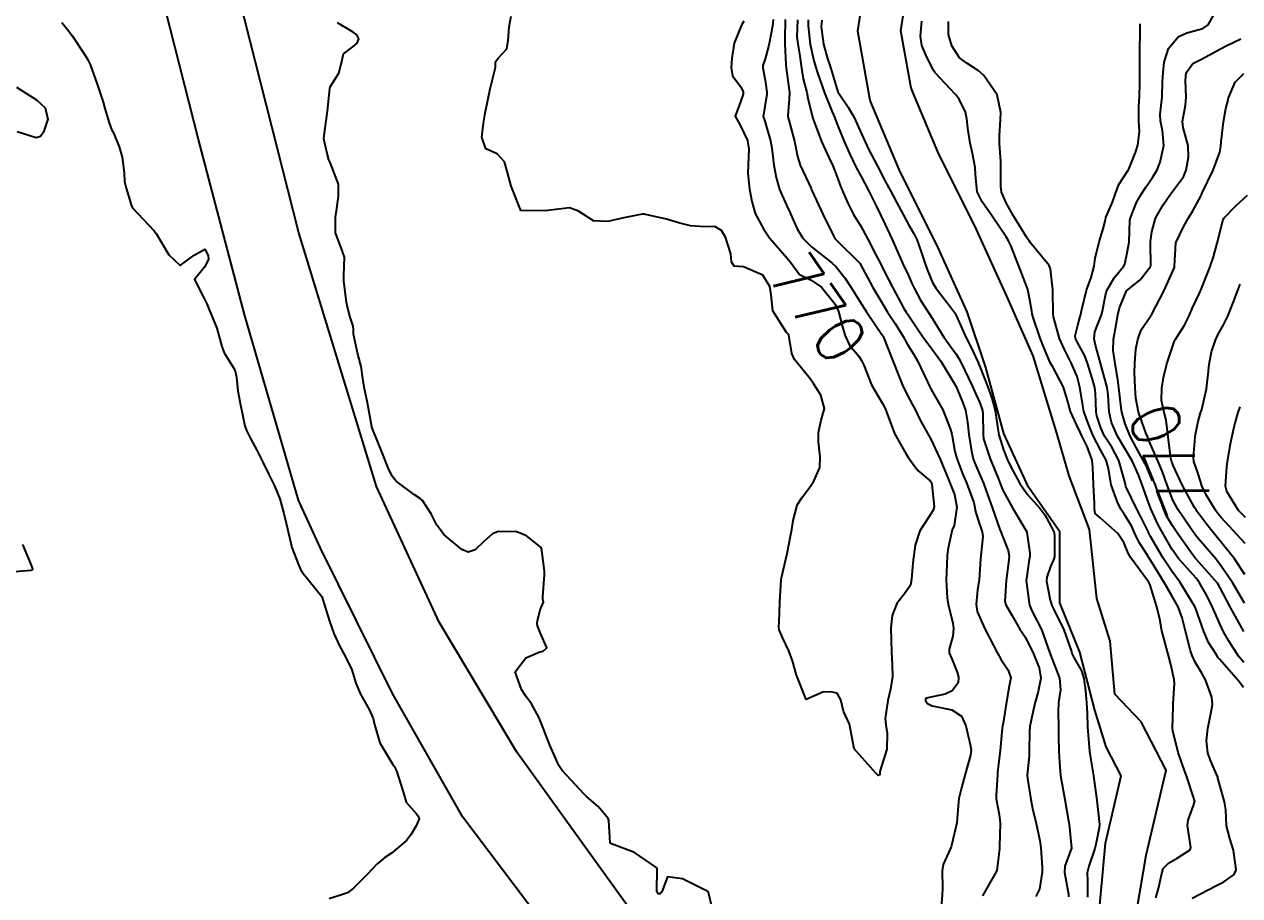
# Model space of a CAD drawing. Header units: metres. Extents: x 307586 to 320046, y 7427249 to 7434250.
# Drawn here: x 319046.2 to 319146.4, y 7429490.4 to 7429562.2 of the extents above; entities that cross this region are included whole.
import ezdxf
from ezdxf.enums import TextEntityAlignment as Align

# ---------------------------------------------------------------- set-up
doc = ezdxf.new("R2010")
doc.units = ezdxf.units.M
doc.header["$MEASUREMENT"] = 0
for name, color, linetype in [('Cotas', 45, 'Continuous'), ('Curvas de Nivel 1m', 11, 'Continuous'), ('Curvas de Nivel 5m', 15, 'Continuous'), ('Hidrografia', 140, 'Continuous'), ('Vias Primárias', 230, 'Continuous')]:
    doc.layers.add(name, color=color, linetype=linetype)
doc.styles.add('Style-STANDARD', font='STANDARD.shx')

msp = doc.modelspace()

# ---------------------------------------------------------------- linework, layer by layer
at = {"layer": 'Curvas de Nivel 1m', "flags": 128}
for points, elevation in [([(319146.71, 7429509.64), (319146.28, 7429510.15), (319145.45, 7429511.43), (319145.05, 7429512.17), (319144.74, 7429512.82), (319144.15, 7429514.18), (319143.69, 7429515.11), (319143.07, 7429516.2), (319142.79, 7429516.57), (319141.34, 7429518.21), (319140.82, 7429518.93), (319140.06, 7429520.23), (319139.63, 7429521.02), (319139.08, 7429522.25), (319138.86, 7429522.81), (319138.34, 7429524.26), (319138.05, 7429525.1), (319137.53, 7429526.26), (319136.92, 7429527.26), (319136.3, 7429528.28), (319135.81, 7429529.41), (319135.62, 7429530.28), (319135.55, 7429531.7), (319135.47, 7429532.28), (319135, 7429534), (319134.92, 7429534.29), (319134.51, 7429535.79), (319134.4, 7429536.3), (319134.45, 7429536.88), (319135, 7429538.29), (319135.05, 7429538.46), (319135.35, 7429540.01), (319135.44, 7429540.29), (319136.04, 7429541.32), (319136.8, 7429542.27), (319136.91, 7429542.46), (319137.11, 7429543.4), (319137.25, 7429544.14), (319137.27, 7429544.27), (319137.34, 7429546.07), (319137.37, 7429546.27), (319137.88, 7429547.54), (319138.28, 7429548.26), (319138.64, 7429548.8), (319139.19, 7429549.61), (319139.57, 7429550.24), (319139.83, 7429550.87), (319140.13, 7429552.24), (319140.01, 7429553.46), (319139.84, 7429554.24), (319139.83, 7429554.82), (319139.98, 7429556.24), (319140.03, 7429557.49), (319140.06, 7429558.24), (319140.15, 7429559.09), (319140.51, 7429560.23), (319141.32, 7429561.2), (319142.02, 7429561.52), (319143.33, 7429561.88), (319143.77, 7429562.19), (319144.36, 7429563.18)], 768), ([(319049.32, 7429562.36), (319049.8, 7429561.8), (319050.16, 7429561.32), (319051.29, 7429559.62), (319051.48, 7429559.3), (319051.66, 7429558.91), (319052.25, 7429557.29), (319052.72, 7429555.81), (319052.87, 7429555.28), (319053.22, 7429554.1), (319053.45, 7429553.51), (319053.58, 7429553.27), (319054.06, 7429552.13), (319054.29, 7429551.26), (319054.45, 7429549.99), (319054.49, 7429549.26), (319054.62, 7429548.73), (319055.07, 7429547.25), (319055.14, 7429547.11), (319056.91, 7429545.23), (319057.11, 7429544.97), (319058.14, 7429543.22), (319059.08, 7429542.35), (319060.22, 7429543.19), (319061.1, 7429543.68), (319061.39, 7429543.18), (319061.42, 7429542.85), (319061.08, 7429542.21), (319060.27, 7429541.19), (319061.05, 7429539.62), (319061.27, 7429539.18), (319061.44, 7429538.77), (319062.09, 7429537.17), (319062.5, 7429535.67), (319062.7, 7429535.16), (319062.99, 7429534.7), (319063.58, 7429533.75), (319063.72, 7429533.15), (319063.83, 7429532.01), (319063.99, 7429531.14), (319064.28, 7429529.79), (319064.4, 7429529.14), (319064.53, 7429528.75), (319064.91, 7429528.04), (319065.39, 7429527.13), (319065.88, 7429526.13), (319066.39, 7429525.11), (319066.86, 7429524.19), (319067.3, 7429523.11), (319067.63, 7429521.9), (319067.82, 7429521.1), (319068.11, 7429519.81), (319068.28, 7429519.1), (319068.79, 7429517.76), (319069, 7429517.3), (319069.14, 7429517.08), (319070.75, 7429515.06), (319071.37, 7429513.05), (319071.74, 7429512.03), (319072.18, 7429511.05), (319072.7, 7429510.09), (319073.22, 7429509.03), (319073.56, 7429507.92), (319073.94, 7429507.02), (319074.64, 7429505.77), (319074.97, 7429505.01), (319075.1, 7429504.53), (319075.54, 7429503), (319076.6, 7429501.23), (319076.7, 7429501.09), (319076.76, 7429500.99), (319076.89, 7429500.69), (319077.46, 7429498.98), (319077.71, 7429498.13), (319078.54, 7429497.16), (319078.69, 7429496.96), (319078.76, 7429496.74), (319078.53, 7429496.16), (319078.07, 7429495.42), (319077.74, 7429494.97), (319076.5, 7429493.93), (319075.94, 7429493.56), (319075.27, 7429493), (319074.9, 7429492.59), (319074.48, 7429492.16), (319073.35, 7429491.03), (319072.86, 7429490.65), (319072.46, 7429490.51), (319071.36, 7429490.15)], 769), ([(319103.07, 7429488.67), (319102.67, 7429490.47), (319102.62, 7429490.68), (319102.56, 7429490.76), (319102.47, 7429490.81), (319102.23, 7429490.93), (319100.48, 7429491.81), (319099.22, 7429491.98), (319098.76, 7429490.72), (319098.62, 7429490.57), (319098.47, 7429490.58), (319098.35, 7429490.72), (319098.39, 7429492.62), (319098.34, 7429492.72), (319096.51, 7429493.97), (319094.61, 7429494.68), (319094.52, 7429494.73), (319094.5, 7429494.77), (319094.39, 7429496.62), (319094.35, 7429496.77), (319093.53, 7429497.77), (319092.56, 7429498.59), (319092.34, 7429498.8), (319090.59, 7429500.7), (319090.49, 7429500.82), (319090.29, 7429501.13), (319089.54, 7429502.83), (319088.82, 7429504.66), (319088.74, 7429504.84), (319088.65, 7429505.06), (319088.03, 7429506.22), (319087.55, 7429506.86), (319087.21, 7429507.4), (319086.68, 7429508.87), (319087.55, 7429510.01), (319088.71, 7429510.51), (319088.99, 7429510.56), (319089.29, 7429510.83), (319088.73, 7429512.1), (319088.52, 7429512.64), (319088.5, 7429512.84), (319088.51, 7429513.07), (319088.75, 7429513.97), (319089.01, 7429514.6), (319088.97, 7429514.85), (319088.95, 7429515.03), (319089.1, 7429516.85), (319089.09, 7429517.15), (319088.89, 7429518.85), (319088.81, 7429519.1), (319087.62, 7429520.07), (319086.83, 7429520.4), (319085.29, 7429520.42), (319084.82, 7429520.23), (319084.11, 7429519.6), (319083.39, 7429518.91), (319082.8, 7429518.72), (319082.28, 7429518.93), (319080.82, 7429520.14), (319080.23, 7429520.95), (319079.77, 7429521.88), (319079.04, 7429522.97), (319078.86, 7429523.14), (319078.39, 7429523.44), (319076.87, 7429524.57), (319076.54, 7429524.99), (319076.22, 7429525.66), (319075.69, 7429527), (319074.92, 7429528.89), (319074.89, 7429528.97), (319074.88, 7429529.01), (319074.87, 7429529.06), (319074.5, 7429531.02), (319074.25, 7429532.31), (319074.14, 7429533.02), (319073.98, 7429534.02), (319073.71, 7429535.03), (319073.35, 7429536.7), (319073.35, 7429537.04), (319073.34, 7429537.35), (319073.04, 7429538.25), (319072.83, 7429539.04), (319072.78, 7429539.31), (319072.57, 7429541.05), (319072.56, 7429541.56), (319072.61, 7429543.04), (319072.35, 7429543.8), (319071.87, 7429545.05), (319071.88, 7429546.31), (319071.98, 7429547.05), (319072.13, 7429548.07), (319072.12, 7429549.05), (319071.43, 7429550.82), (319071.33, 7429551.06), (319071.2, 7429551.58), (319070.91, 7429552.77), (319070.93, 7429553.06), (319071.23, 7429555.06), (319071.4, 7429556.92), (319071.45, 7429557.06), (319072.14, 7429558.19), (319072.37, 7429559.05), (319072.54, 7429559.8), (319073.3, 7429560.37), (319073.67, 7429560.67), (319073.8, 7429561.03), (319073.63, 7429561.35), (319073.32, 7429561.58), (319072.04, 7429562.33)], 769), ([(319107.95, 7429562.62), (319107.89, 7429562.06), (319107.6, 7429560.63), (319107.55, 7429560.39), (319107.29, 7429559.37), (319107.1, 7429558.82), (319107.09, 7429558.63), (319107.27, 7429557.62), (319107.43, 7429556.63), (319107.43, 7429556.46), (319107.25, 7429555.45), (319107.13, 7429554.75), (319107.12, 7429554.63), (319107.24, 7429554.24), (319107.73, 7429552.62), (319107.82, 7429552.01), (319107.99, 7429550.62), (319108.19, 7429549.6), (319108.47, 7429548.62), (319109.15, 7429547.08), (319109.3, 7429546.77), (319109.37, 7429546.61), (319109.91, 7429545.37), (319110.38, 7429544.59), (319111.11, 7429543.88), (319112.78, 7429542.56), (319113.09, 7429542.27), (319113.85, 7429541.32), (319114.36, 7429540.54), (319115.06, 7429539.42), (319115.64, 7429538.52), (319116.94, 7429536.59), (319117, 7429536.51), (319117.02, 7429536.45), (319117.8, 7429534.5), (319118.32, 7429533.16), (319118.59, 7429532.49), (319118.97, 7429531.7), (319119.39, 7429530.92), (319119.63, 7429530.48), (319120.06, 7429529.59), (319120.69, 7429528.46), (319120.93, 7429528.04), (319121.66, 7429526.45), (319122.21, 7429525.12), (319122.49, 7429524.44), (319122.87, 7429523.48), (319123.06, 7429522.44), (319122.84, 7429520.92), (319122.7, 7429520.57), (319122.65, 7429520.44), (319122.34, 7429518.92), (319122.28, 7429518.45), (319122.21, 7429517.02), (319122.2, 7429516.45), (319122.27, 7429514.95), (319122.35, 7429514.44), (319122.74, 7429512.86), (319122.79, 7429512.44), (319122.73, 7429511.79), (319122.44, 7429510.72), (319122.45, 7429510.44), (319122.71, 7429509.8), (319123.1, 7429508.84), (319123.2, 7429508.43), (319123.17, 7429507.95), (319122.68, 7429507.3), (319122.11, 7429507.01), (319120.67, 7429506.72), (319120.5, 7429506.63), (319120.48, 7429506.46), (319120.66, 7429506.24), (319121.04, 7429506.07), (319122.66, 7429505.74), (319123.45, 7429505.22), (319123.8, 7429504.42), (319124.18, 7429502.86), (319124.24, 7429502.42), (319124.19, 7429501.99), (319123.76, 7429500.42), (319123.45, 7429499.3), (319123.24, 7429498.43), (319123.19, 7429497.81), (319123.08, 7429496.43), (319122.62, 7429494.54), (319122.6, 7429494.44), (319122.58, 7429494.39), (319122.52, 7429494.26), (319121.95, 7429492.99), (319121.85, 7429492.45), (319121.89, 7429491.03), (319121.87, 7429490.45), (319121.75, 7429489.16)], 769), ([(319108.93, 7429562.61), (319108.9, 7429561.03), (319108.89, 7429560.61), (319108.99, 7429558.91), (319109.01, 7429558.61), (319109.26, 7429556.78), (319109.29, 7429556.63), (319109.29, 7429556.61), (319109.26, 7429556.09), (319109.15, 7429554.7), (319109.16, 7429554.61), (319109.24, 7429554.32), (319109.69, 7429552.6), (319109.94, 7429551.34), (319110.17, 7429550.6), (319111.06, 7429548.68), (319111.11, 7429548.58), (319111.13, 7429548.54), (319111.16, 7429548.46), (319112.02, 7429546.57), (319112.9, 7429544.79), (319113.03, 7429544.56), (319113.12, 7429544.46), (319115.09, 7429542.53), (319116.16, 7429540.52), (319117.06, 7429539.01), (319117.37, 7429538.51), (319117.98, 7429537.56), (319118.64, 7429536.49), (319119.02, 7429535.83), (319119.52, 7429535), (319119.84, 7429534.48), (319120.63, 7429532.81), (319120.78, 7429532.46), (319120.85, 7429532.34), (319120.97, 7429532.14), (319121.92, 7429530.45), (319122.56, 7429528.82), (319122.66, 7429528.44), (319122.91, 7429527.02), (319123.06, 7429526.44), (319123.58, 7429525.12), (319123.87, 7429524.43), (319124.47, 7429522.81), (319124.55, 7429522.41), (319124.59, 7429522.15), (319124.84, 7429521.35), (319125.15, 7429520.41), (319125.22, 7429520.02), (319125.05, 7429518.41), (319125.02, 7429518.19), (319124.9, 7429516.41), (319124.89, 7429516.31), (319124.77, 7429515.61), (319124.67, 7429514.41), (319124.75, 7429513.83), (319125.37, 7429512.4), (319126.09, 7429511.02), (319126.43, 7429510.39), (319126.71, 7429509.91), (319127.31, 7429508.99), (319127.51, 7429508.38), (319127.38, 7429507.68), (319127.17, 7429506.38), (319126.88, 7429504.62), (319126.83, 7429504.39), (319126.81, 7429504.22), (319126.64, 7429502.39), (319126.61, 7429502.18), (319126.43, 7429500.56), (319126.41, 7429500.39), (319126.31, 7429498.66), (319126.32, 7429498.39), (319126.55, 7429497.11), (319126.64, 7429496.39), (319126.6, 7429494.46), (319126.6, 7429494.39), (319126.6, 7429494.31), (319126.51, 7429493.59), (319126.36, 7429492.53), (319126.31, 7429492.39), (319125.65, 7429491.23), (319125.18, 7429490.4)], 768), ([(319109.95, 7429562.6), (319109.9, 7429561.19), (319109.96, 7429560.6), (319110.11, 7429559.79), (319110.28, 7429558.6), (319110.42, 7429557.74), (319110.7, 7429556.59), (319110.8, 7429556.13), (319111.18, 7429554.58), (319111.24, 7429554.39), (319111.91, 7429552.57), (319112.53, 7429551.24), (319112.85, 7429550.56), (319113.18, 7429549.71), (319113.49, 7429548.88), (319113.62, 7429548.55), (319114.1, 7429547.49), (319114.57, 7429546.54), (319114.79, 7429546.18), (319115.13, 7429545.64), (319115.75, 7429544.52), (319116.4, 7429543.22), (319116.77, 7429542.51), (319117.09, 7429541.89), (319117.81, 7429540.5), (319118.69, 7429538.86), (319118.91, 7429538.49), (319119.05, 7429538.27), (319120.28, 7429536.47), (319120.59, 7429536.03), (319121.01, 7429535.48), (319121.74, 7429534.45), (319122.97, 7429532.46), (319122.99, 7429532.44), (319123.56, 7429531.03), (319123.78, 7429530.43), (319123.96, 7429529.44), (319124.06, 7429528.42), (319124.28, 7429527.05), (319124.42, 7429526.42), (319124.55, 7429526.06), (319124.89, 7429525.29), (319125.26, 7429524.41), (319125.49, 7429523.79), (319125.97, 7429522.4), (319126.62, 7429520.6), (319126.7, 7429520.39), (319126.83, 7429520.04), (319127.3, 7429518.87), (319127.38, 7429518.38), (319127.33, 7429517.86), (319127.13, 7429516.38), (319127.04, 7429514.66), (319127.11, 7429514.38), (319127.61, 7429513.52), (319128.27, 7429512.37), (319128.45, 7429512.09), (319128.73, 7429511.68), (319129.4, 7429510.35), (319129.86, 7429509.19), (319129.99, 7429508.35), (319129.78, 7429507.25), (319129.52, 7429506.35), (319129.37, 7429505.64), (319129.1, 7429504.36), (319129.05, 7429503.95), (319129.04, 7429502.36), (319129.02, 7429501.95), (319128.87, 7429500.36), (319128.89, 7429500.06), (319129.16, 7429498.35), (319129.32, 7429497.6), (319129.6, 7429496.35), (319129.9, 7429494.97), (319130, 7429494.35), (319130.1, 7429492.74), (319130.09, 7429492.34), (319129.87, 7429490.96), (319129.57, 7429490.35)], 767), ([(319110.83, 7429562.59), (319110.83, 7429562.09), (319110.99, 7429560.58), (319111.29, 7429559.2), (319111.48, 7429558.58), (319111.56, 7429558.3), (319112.16, 7429556.57), (319112.81, 7429555), (319112.99, 7429554.56), (319113.23, 7429553.92), (319113.79, 7429552.55), (319114.23, 7429551.58), (319114.73, 7429550.54), (319114.88, 7429550.23), (319115.18, 7429549.67), (319115.8, 7429548.52), (319116.45, 7429547.22), (319116.78, 7429546.51), (319117.14, 7429545.77), (319117.74, 7429544.5), (319118.23, 7429543.37), (319118.62, 7429542.49), (319119.08, 7429541.51), (319119.4, 7429540.81), (319119.55, 7429540.48), (319120.09, 7429539.5), (319120.75, 7429538.46), (319121.05, 7429538), (319122.01, 7429536.45), (319123.01, 7429535.03), (319123.25, 7429534.68), (319123.38, 7429534.43), (319123.73, 7429533.69), (319124.34, 7429532.42), (319124.54, 7429531.99), (319124.96, 7429531.03), (319125.18, 7429530.41), (319125.22, 7429530.14), (319125.23, 7429528.41), (319125.28, 7429528.05), (319125.83, 7429526.4), (319126.47, 7429524.81), (319126.64, 7429524.39), (319126.87, 7429523.83), (319127.65, 7429522.38), (319128.83, 7429520.4), (319128.85, 7429520.38), (319129.09, 7429518.63), (319129.08, 7429518.36), (319129.04, 7429518.12), (319128.78, 7429516.36), (319129.06, 7429514.36), (319129.27, 7429513.84), (319130.05, 7429512.35), (319130.71, 7429510.47), (319130.75, 7429510.34), (319130.78, 7429510.27), (319131.54, 7429508.33), (319131.62, 7429507.39), (319131.46, 7429506.33), (319131.42, 7429505.57), (319131.44, 7429504.33), (319131.44, 7429503.52), (319131.49, 7429502.33), (319131.53, 7429501.4), (319131.61, 7429500.33), (319131.83, 7429499.08), (319131.98, 7429498.33), (319132.28, 7429496.59), (319132.32, 7429496.32), (319132.52, 7429494.32), (319131.96, 7429492.86), (319131.94, 7429492.33), (319132.26, 7429490.54), (319132.26, 7429490.32)], 766), ([(319142.47, 7429490.2), (319144.48, 7429491.26), (319145.08, 7429491.57), (319145.93, 7429492.16), (319146.1, 7429492.55), (319145.87, 7429494.16), (319145.56, 7429495.13), (319145.3, 7429496.16), (319145.25, 7429497.48), (319145.14, 7429498.16), (319144.59, 7429500.09), (319144.58, 7429500.15), (319144.57, 7429500.17), (319143.98, 7429501.55), (319143.75, 7429502.18), (319143.63, 7429503.18), (319143.75, 7429504.18), (319144.04, 7429505.56), (319144.15, 7429506.18), (319144.08, 7429506.77), (319143.55, 7429508.19), (319143.25, 7429508.74), (319142.71, 7429509.66), (319142.46, 7429510.2), (319142.33, 7429510.59), (319141.92, 7429512.21), (319141.64, 7429513.32), (319141.3, 7429514.21), (319140.77, 7429515.19), (319140.15, 7429516.23), (319139.12, 7429517.92), (319138.93, 7429518.24), (319138.81, 7429518.41), (319138.1, 7429519.52), (319137.75, 7429520.26), (319137.46, 7429520.88), (319136.85, 7429521.86), (319136.59, 7429522.27), (319136.31, 7429522.83), (319135.79, 7429524.28), (319135.56, 7429525.62), (319135.38, 7429526.29), (319134.92, 7429527.15), (319134.31, 7429528.3), (319133.91, 7429529.27), (319133.54, 7429530.31), (319133.45, 7429530.8), (319133.22, 7429532.32), (319132.99, 7429533.19), (319132.5, 7429534.33), (319131.93, 7429535.42), (319131.52, 7429536.34), (319131.05, 7429538.11), (319131.02, 7429538.34), (319130.98, 7429540.25), (319130.97, 7429540.34), (319130.8, 7429542.06), (319130.69, 7429542.35), (319129.12, 7429544.24), (319129.04, 7429544.37), (319128.88, 7429544.61), (319127.78, 7429546.38), (319127.16, 7429547.46), (319126.76, 7429548.39), (319126.69, 7429548.88), (319126.71, 7429550.39), (319126.69, 7429550.91), (319126.6, 7429552.4), (319126.6, 7429553.02), (319126.68, 7429554.4), (319126.7, 7429554.94), (319126.4, 7429556.4), (319125.29, 7429558.01), (319124.83, 7429558.42), (319123.89, 7429559.02), (319123.3, 7429559.47), (319122.65, 7429560.45), (319122.38, 7429561.39), (319122.38, 7429562.45)], 766), ([(319146.68, 7429507.57), (319146.26, 7429508.15), (319144.71, 7429509.9), (319144.59, 7429510.05), (319144.51, 7429510.17), (319143.81, 7429511.27), (319143.43, 7429512.19), (319142.76, 7429514.06), (319142.7, 7429514.2), (319142.63, 7429514.34), (319141.47, 7429516.21), (319140.8, 7429517.16), (319140.08, 7429518.23), (319139.04, 7429520.02), (319138.92, 7429520.24), (319138.89, 7429520.3), (319138.83, 7429520.42), (319138.22, 7429521.63), (319137.9, 7429522.26), (319137.01, 7429524.14), (319136.96, 7429524.27), (319136.89, 7429524.62), (319136.43, 7429526.27), (319135.83, 7429527.37), (319135.25, 7429528.29), (319134.94, 7429528.98), (319134.61, 7429529.96), (319134.54, 7429530.3), (319134.49, 7429531.82), (319134.44, 7429532.3), (319134.23, 7429533.05), (319133.84, 7429534.31), (319133.61, 7429534.91), (319133.02, 7429535.99), (319132.84, 7429536.32), (319132.81, 7429536.54), (319133.04, 7429537.44), (319133.23, 7429538.14), (319133.28, 7429538.32), (319133.35, 7429538.61), (319133.75, 7429540.31), (319134.13, 7429541.35), (319134.39, 7429542.3), (319134.47, 7429542.94), (319134.8, 7429544.29), (319135.13, 7429545.36), (319135.31, 7429546.12), (319135.36, 7429546.29), (319135.89, 7429547.55), (319136.15, 7429548.28), (319136.43, 7429549.03), (319137.19, 7429550.2), (319137.22, 7429550.24), (319137.24, 7429550.27), (319137.8, 7429551.67), (319137.99, 7429552.26), (319138.11, 7429553.38), (319138.08, 7429554.26), (319138.08, 7429555.44), (319138.13, 7429556.26), (319138.16, 7429557.38), (319138.16, 7429558.26), (319138.15, 7429559.41), (319138.16, 7429560.26), (319138.19, 7429561.39), (319138.18, 7429562.26)], 767), ([(319146.73, 7429512.18), (319145.63, 7429514.16), (319144.78, 7429515.77), (319144.64, 7429516.03), (319144.54, 7429516.17), (319142.81, 7429518.11), (319142.74, 7429518.2), (319142.49, 7429518.53), (319141.29, 7429520.22), (319140.84, 7429520.88), (319140.35, 7429521.73), (319140.12, 7429522.23), (319139.72, 7429523.39), (319139.43, 7429524.24), (319139.28, 7429524.63), (319138.89, 7429525.45), (319138.46, 7429526.25), (319137.84, 7429527.34), (319137.35, 7429528.27), (319136.94, 7429529.29), (319136.66, 7429530.27), (319136.61, 7429530.62), (319136.43, 7429532.28), (319136.34, 7429532.92), (319136.12, 7429534.28), (319135.96, 7429535.34), (319135.97, 7429536.28), (319136.15, 7429537.16), (319136.33, 7429538.28), (319136.47, 7429538.87), (319137.06, 7429540.27), (319138.18, 7429541.16), (319139.04, 7429542.25), (319139.05, 7429542.29), (319139.03, 7429544.25), (319139.04, 7429544.33), (319139.13, 7429545.11), (319139.45, 7429546.25), (319140.06, 7429547.34), (319140.68, 7429548.23), (319141.18, 7429548.88), (319141.74, 7429549.66), (319141.96, 7429550.21), (319142.15, 7429551.26), (319142.12, 7429552.21), (319141.72, 7429553.73), (319141.66, 7429554.22), (319141.92, 7429555.55), (319141.98, 7429556.21), (319141.91, 7429557.58), (319141.98, 7429558.21), (319142.52, 7429558.98), (319143.3, 7429559.38), (319144.75, 7429560.18), (319145.32, 7429560.48), (319146.47, 7429561.01)], 769), ([(319146.79, 7429516.88), (319145.94, 7429518.16), (319144.83, 7429519.58), (319144.56, 7429519.9), (319144.32, 7429520.18), (319143.66, 7429521.01), (319142.85, 7429522.09), (319142.78, 7429522.2), (319142.66, 7429522.4), (319141.66, 7429524.21), (319140.9, 7429525.86), (319140.81, 7429526.12), (319140.77, 7429526.22), (319140.7, 7429526.43), (319140.49, 7429528.23), (319140.33, 7429529.61), (319140.16, 7429530.23), (319139.94, 7429531.21), (319139.97, 7429532.23), (319140.11, 7429533.11), (319140.38, 7429534.23), (319141.02, 7429536.14), (319141.05, 7429536.2), (319141.06, 7429536.22), (319141.84, 7429537.42), (319142.22, 7429538.21), (319142.47, 7429538.8), (319143.07, 7429540.07), (319143.13, 7429540.2), (319143.18, 7429540.31), (319143.91, 7429542.19), (319144.22, 7429543.07), (319144.53, 7429544.18), (319144.99, 7429546.02), (319145.04, 7429546.17), (319145.07, 7429546.24), (319145.15, 7429546.34), (319146.07, 7429547.25), (319147.02, 7429548.15)], 771), ([(319146.83, 7429519.45), (319146.18, 7429520.16), (319144.85, 7429521.58), (319144.57, 7429521.9), (319144.38, 7429522.18), (319143.62, 7429523.44), (319143.27, 7429524.19), (319143.18, 7429524.49), (319142.89, 7429525.33), (319142.61, 7429526.2), (319142.57, 7429526.54), (319142.7, 7429528.2), (319142.73, 7429528.41), (319142.94, 7429529.39), (319143.16, 7429530.2), (319143.25, 7429530.49), (319143.64, 7429532.19), (319143.78, 7429533.4), (319143.85, 7429534.19), (319144.06, 7429535.23), (319144.38, 7429536.18), (319144.59, 7429536.62), (319145.04, 7429537.46), (319145.28, 7429537.94), (319145.39, 7429538.17), (319145.88, 7429539.34), (319146.17, 7429540.16), (319146.41, 7429540.82)], 772), ([(319146.85, 7429521.58), (319146.29, 7429522.16), (319145.33, 7429523.71), (319145.2, 7429524.17), (319145.31, 7429525.75), (319145.37, 7429526.17), (319145.59, 7429527.5), (319145.73, 7429528.16), (319145.94, 7429529.17), (319146.22, 7429530.16), (319146.42, 7429530.69)], 773)]:
    msp.add_lwpolyline(points, dxfattribs=dict(at, elevation=elevation))
at = {"layer": 'Curvas de Nivel 5m', "flags": 128}
for points, elevation in [([(319105.51, 7429562.47), (319105.33, 7429562.15), (319104.73, 7429560.66), (319104.53, 7429559.43), (319104.49, 7429558.66), (319104.59, 7429557.97), (319105.27, 7429557.07), (319105.46, 7429556.65), (319105.46, 7429556.45), (319105.25, 7429555.83), (319104.82, 7429554.66), (319105.23, 7429553.9), (319105.81, 7429552.64), (319105.92, 7429551.93), (319105.88, 7429550.64), (319105.86, 7429549.96), (319105.98, 7429548.64), (319106.17, 7429547.62), (319106.46, 7429546.64), (319107.13, 7429545.36), (319107.65, 7429544.62), (319109.1, 7429542.96), (319109.36, 7429542.61), (319110.1, 7429541.61), (319111.08, 7429541.14), (319111.92, 7429540.57), (319113.05, 7429539.17), (319113.33, 7429538.56), (319113.67, 7429537.19), (319113.86, 7429536.55), (319114.24, 7429535.77), (319115.01, 7429534.86), (319115.23, 7429534.53), (319115.4, 7429534.12), (319116.04, 7429532.52), (319116.96, 7429530.97), (319117.19, 7429530.51), (319117.33, 7429530.12), (319117.94, 7429528.5), (319118.91, 7429526.8), (319119.1, 7429526.49), (319119.87, 7429525.45), (319120.88, 7429524.61), (319120.98, 7429524.46), (319121.02, 7429524.32), (319121.21, 7429522.46), (319121.13, 7429522.17), (319120.85, 7429521.75), (319120.03, 7429520.47), (319119.65, 7429519.31), (319119.53, 7429518.48), (319119.45, 7429517.84), (319119.34, 7429516.47), (319119.26, 7429516), (319118.77, 7429515.3), (319118.12, 7429514.49), (319117.75, 7429513.5), (319117.64, 7429512.5), (319117.67, 7429511.44), (319117.7, 7429510.5), (319117.75, 7429509.44), (319117.76, 7429508.49), (319117.6, 7429507.43), (319117.38, 7429506.5), (319117.17, 7429505.02), (319117.21, 7429504.5), (319117.34, 7429503.79), (319117.31, 7429502.5), (319116.74, 7429500.66), (319116.72, 7429500.51), (319116.73, 7429500.37), (319116.59, 7429500.31), (319116.4, 7429500.51), (319114.61, 7429502.53), (319114.23, 7429504.54), (319113.72, 7429505.61), (319113.52, 7429506.55), (319113.22, 7429507.1), (319112.67, 7429507.21), (319112.04, 7429507.19), (319110.66, 7429506.58), (319109.86, 7429508.59), (319109.53, 7429509.77), (319109.23, 7429510.59), (319108.72, 7429511.69), (319108.43, 7429512.31), (319108.4, 7429512.6), (319108.42, 7429512.92), (319108.5, 7429514.6), (319108.61, 7429516.43), (319108.62, 7429516.6), (319108.79, 7429517.32), (319109.1, 7429518.61), (319109.38, 7429520.05), (319109.49, 7429520.6), (319109.59, 7429521.34), (319109.91, 7429522.59), (319110.27, 7429523.18), (319110.87, 7429523.98), (319111.13, 7429524.33), (319111.29, 7429524.58), (319111.77, 7429525.7), (319111.8, 7429526.57), (319111.67, 7429527.82), (319111.67, 7429528.57), (319111.9, 7429529.61), (319112.17, 7429530.57), (319111.87, 7429531.66), (319111.29, 7429532.58), (319110.98, 7429533), (319109.7, 7429534.6), (319109.49, 7429535.09), (319109.22, 7429536.61), (319109.14, 7429536.72), (319109.03, 7429536.83), (319107.91, 7429538.62), (319107.76, 7429539.92), (319107.66, 7429540.62), (319107.08, 7429541.56), (319105.49, 7429542.24), (319105.09, 7429542.26), (319104.73, 7429542.29), (319104.5, 7429542.66), (319104.45, 7429543.31), (319104.02, 7429544.67), (319103.68, 7429545.22), (319103.13, 7429545.55), (319102.28, 7429545.54), (319101.13, 7429545.61), (319100.25, 7429545.83), (319099.14, 7429546.16), (319097.31, 7429546.57), (319097.14, 7429546.57), (319095.64, 7429546.26), (319095.14, 7429546.16), (319094.31, 7429545.96), (319093.14, 7429546.03), (319091.9, 7429546.81), (319091.15, 7429547.09), (319089.14, 7429546.85), (319087.14, 7429546.87), (319086.34, 7429548.88), (319086.04, 7429550.02), (319085.79, 7429550.88), (319085.2, 7429551.55), (319084.26, 7429551.97), (319083.92, 7429552.91), (319084.06, 7429554.08), (319084.21, 7429554.91), (319084.45, 7429556.1), (319084.63, 7429556.9), (319085.06, 7429558.67), (319085.06, 7429558.89), (319085.06, 7429559.12), (319085.29, 7429559.42), (319085.98, 7429560.2), (319086.09, 7429560.88), (319086.19, 7429562.02), (319086.36, 7429562.88)], 770), ([(319111.94, 7429562.57), (319111.9, 7429562), (319112.09, 7429560.57), (319112.38, 7429559.49), (319112.68, 7429558.57), (319113.26, 7429556.66), (319113.31, 7429556.56), (319114.11, 7429555.4), (319114.62, 7429554.54), (319115.22, 7429553.19), (319115.51, 7429552.53), (319115.79, 7429551.94), (319116.53, 7429550.52), (319117.18, 7429549.3), (319117.61, 7429548.51), (319118.11, 7429547.55), (319118.67, 7429546.49), (319119.13, 7429545.67), (319119.57, 7429544.92), (319119.78, 7429544.48), (319120.12, 7429543.46), (319120.45, 7429542.47), (319120.63, 7429542.01), (319121.08, 7429540.94), (319121.36, 7429540.46), (319122.41, 7429539.09), (319122.91, 7429538.44), (319123.05, 7429538.17), (319123.82, 7429536.43), (319124.23, 7429535.64), (319124.81, 7429534.41), (319125, 7429533.95), (319125.6, 7429532.4), (319125.96, 7429531.41), (319126.23, 7429530.4), (319126.45, 7429528.88), (319126.53, 7429528.39), (319126.91, 7429527.15), (319127.23, 7429526.39), (319127.52, 7429525.76), (319128.25, 7429524.38), (319128.87, 7429523.51), (319129.91, 7429522.35), (319130.31, 7429521.81), (319130.84, 7429520.85), (319131.08, 7429520.34), (319131.13, 7429520.03), (319131.11, 7429518.34), (319131.05, 7429518.09), (319130.8, 7429517.55), (319130.48, 7429516.65), (319130.46, 7429516.34), (319130.77, 7429514.78), (319130.9, 7429514.34), (319131.04, 7429514.05), (319131.9, 7429512.33), (319132.51, 7429510.53), (319132.58, 7429510.32), (319132.71, 7429510.03), (319133.34, 7429508.95), (319133.54, 7429508.31), (319133.68, 7429507.3), (319133.76, 7429506.3), (319133.8, 7429505.45), (319133.85, 7429504.3), (319133.95, 7429502.97), (319134.01, 7429502.3), (319134.08, 7429501.77), (319134.33, 7429500.29), (319134.36, 7429500.06), (319134.57, 7429498.49), (319134.6, 7429498.29), (319134.6, 7429498.26), (319134.83, 7429496.29), (319134.81, 7429496.02), (319134.53, 7429494.63), (319134.43, 7429494.29), (319133.94, 7429492.86), (319133.82, 7429492.3), (319133.83, 7429491.64), (319133.83, 7429490.3)], 765), ([(319139.46, 7429490.23), (319139.69, 7429491.02), (319139.95, 7429492.23), (319140.07, 7429492.66), (319140.51, 7429493.1), (319141.22, 7429493.51), (319142.29, 7429494.2), (319142.35, 7429494.38), (319142.07, 7429496.2), (319142.13, 7429496.63), (319142.57, 7429497.85), (319142.66, 7429498.11), (319142.67, 7429498.2), (319142.65, 7429498.27), (319142.58, 7429498.52), (319142.03, 7429500.21), (319141.7, 7429501.11), (319141.31, 7429502.21), (319140.86, 7429504), (319140.83, 7429504.22), (319140.89, 7429505.99), (319140.9, 7429506.22), (319141.01, 7429507.9), (319140.98, 7429508.22), (319140.71, 7429509.47), (319140.51, 7429510.22), (319140.42, 7429510.51), (319139.95, 7429512.23), (319139.79, 7429513.19), (319139.56, 7429514.23), (319139.01, 7429516.01), (319138.89, 7429516.24), (319138.79, 7429516.4), (319137.41, 7429518.26), (319137.19, 7429518.64), (319136.83, 7429519.53), (319136.35, 7429520.27), (319134.85, 7429521.59), (319134.47, 7429521.91), (319134.41, 7429522.3), (319134.42, 7429522.73), (319134.32, 7429524.3), (319134.28, 7429525.69), (319134.21, 7429526.3), (319133.81, 7429527.42), (319133.37, 7429528.31), (319133.23, 7429528.61), (319132.94, 7429529.25), (319132.45, 7429530.32), (319132.24, 7429531.04), (319131.86, 7429532.33), (319131, 7429533.93), (319130.77, 7429534.34), (319130.24, 7429535.58), (319129.95, 7429536.36), (319129.36, 7429538.05), (319129.29, 7429538.37), (319129.26, 7429538.57), (319129.07, 7429539.66), (319128.92, 7429540.37), (319128.85, 7429540.59), (319128.16, 7429542.38), (319127.52, 7429543.99), (319127.33, 7429544.39), (319127.13, 7429544.72), (319125.97, 7429546.4), (319125.16, 7429547.58), (319124.76, 7429548.42), (319124.61, 7429549.84), (319124.57, 7429550.42), (319124.36, 7429551.58), (319124.18, 7429552.43), (319123.99, 7429553.67), (319123.9, 7429554.43), (319123.78, 7429554.97), (319123.26, 7429556.05), (319122.96, 7429556.44), (319121.29, 7429558.21), (319121.13, 7429558.46), (319120.53, 7429559.7), (319120.19, 7429560.48), (319120.07, 7429561.23), (319120.19, 7429562.48)], 765), ([(319146.77, 7429514.51), (319145.81, 7429516.16), (319144.81, 7429517.66), (319144.4, 7429518.18), (319143.66, 7429519.03), (319142.83, 7429520.01), (319142.68, 7429520.2), (319142.29, 7429520.75), (319141.3, 7429522.22), (319140.86, 7429523.02), (319140.4, 7429524.23), (319140.01, 7429525.35), (319139.64, 7429526.24), (319138.93, 7429527.88), (319138.77, 7429528.25), (319138.64, 7429528.55), (319138.04, 7429530.26), (319137.82, 7429531.4), (319137.76, 7429532.26), (319137.72, 7429533.54), (319137.73, 7429534.26), (319137.83, 7429535.45), (319137.98, 7429536.26), (319138.26, 7429537.03), (319139.05, 7429538.2), (319139.07, 7429538.23), (319139.09, 7429538.25), (319139.13, 7429538.33), (319140.14, 7429540.23), (319140.94, 7429542.07), (319141, 7429542.22), (319141.02, 7429542.3), (319141.12, 7429544.22), (319141.77, 7429545.58), (319142.13, 7429546.21), (319142.52, 7429546.84), (319143.17, 7429548.07), (319143.21, 7429548.16), (319143.24, 7429548.2), (319143.3, 7429548.32), (319144.19, 7429550.19), (319144.73, 7429551.69), (319144.83, 7429552.18), (319144.86, 7429552.53), (319145.05, 7429554.17), (319145.25, 7429555.27), (319145.42, 7429556.01), (319145.46, 7429556.17), (319146, 7429557.44), (319146.71, 7429558.16)], 770), ([(319045.59, 7429557.03), (319047.24, 7429555.99), (319047.96, 7429555.34), (319048.18, 7429554.39), (319047.82, 7429553.34), (319047.57, 7429552.98), (319047.21, 7429552.87), (319045.64, 7429553.37)], 770), ([(319046.08, 7429519.36), (319046.79, 7429517.64), (319046.91, 7429517.35), (319046.88, 7429517.25), (319046.78, 7429517.21), (319045.06, 7429517.08)], 770)]:
    msp.add_lwpolyline(points, dxfattribs=dict(at, elevation=elevation))
at = {"layer": 'Hidrografia'}
for points in [[(319134.72, 7429488.13), (319135.31, 7429494.74), (319136.6, 7429500.3), (319135.37, 7429502.69), (319134.44, 7429505.69), (319133.22, 7429510.49), (319131.57, 7429514.55), (319131.57, 7429520.4), (319128.98, 7429524.09), (319126.94, 7429528.51), (319125.47, 7429533.93), (319123.93, 7429538.53), (319121.53, 7429543.8), (319118.31, 7429550.26), (319115.93, 7429555.95), (319114.91, 7429561.65), (319115.72, 7429566.94)], [(319137.67, 7429487.92), (319138.68, 7429493.75), (319140.31, 7429500.75), (319138.27, 7429504.73), (319136.1, 7429507.03), (319135.7, 7429511.4), (319134.62, 7429514.9), (319133.99, 7429520.58), (319132.34, 7429525), (319131.32, 7429528.54), (319129.36, 7429534.91), (319127.2, 7429539.81), (319124.69, 7429545.31), (319121.5, 7429551.72), (319119.31, 7429556.95), (319118.47, 7429561.69), (319119.14, 7429566.13)]]:
    msp.add_lwpolyline(points, dxfattribs=at)
at = {"layer": 'Vias Primárias'}
for points in [[(319139.02, 7429362.19), (319143.75, 7429379.75), (319143.89, 7429389.13), (319141.67, 7429400.18), (319139.3, 7429408.65), (319132.57, 7429422.31), (319124.25, 7429436.44), (319114.79, 7429450.85), (319105.25, 7429465.83), (319098.22, 7429475.95), (319090.91, 7429485.56), (319082.38, 7429496.89), (319076.57, 7429507.07), (319070.63, 7429519.04), (319068.83, 7429523), (319064.39, 7429538.32), (319060.59, 7429552.73), (319057.86, 7429563.41), (319054.28, 7429579.9), (319052.13, 7429590.87), (319050.64, 7429605.84), (319048.04, 7429640.01)], [(319139.02, 7429362.19), (319143.75, 7429379.75), (319143.89, 7429389.13), (319141.67, 7429400.18), (319139.3, 7429408.65), (319132.57, 7429422.31), (319124.25, 7429436.44), (319114.79, 7429450.85), (319105.25, 7429465.83), (319098.22, 7429475.95), (319090.91, 7429485.56), (319082.38, 7429496.89), (319076.57, 7429507.07), (319070.63, 7429519.04), (319068.83, 7429523), (319064.39, 7429538.32), (319060.59, 7429552.73), (319057.86, 7429563.41), (319054.28, 7429579.9), (319052.13, 7429590.87), (319050.64, 7429605.84), (319048.04, 7429640.01)], [(319146.72, 7429407.71), (319144.28, 7429413.41), (319138.96, 7429424.21), (319130.48, 7429439.21), (319118.76, 7429459.16), (319098.4, 7429486.14), (319086.83, 7429502.23), (319080.43, 7429512.95), (319075.26, 7429524.13), (319068.85, 7429545.03), (319060.38, 7429578.48), (319058.11, 7429596.51), (319055.43, 7429618.43)], [(319146.72, 7429407.71), (319144.28, 7429413.41), (319138.96, 7429424.21), (319130.48, 7429439.21), (319118.76, 7429459.16), (319098.4, 7429486.14), (319086.83, 7429502.23), (319080.43, 7429512.95), (319075.26, 7429524.13), (319068.85, 7429545.03), (319060.38, 7429578.48), (319058.11, 7429596.51), (319055.43, 7429618.43)]]:
    msp.add_lwpolyline(points, dxfattribs=at)

# ---------------------------------------------------------------- texts
at = {"layer": 'Cotas', "style": 'Style-STANDARD'}
for rotation, p in [(304.7226, (319111.65, 7429538.84, 770)), (111.9901, (319140.66, 7429526.38, 770))]:
    msp.add_text('770', height=4, rotation=rotation, dxfattribs=at).set_placement(p, align=Align.MIDDLE_CENTER)

doc.saveas('drawing.dxf')
